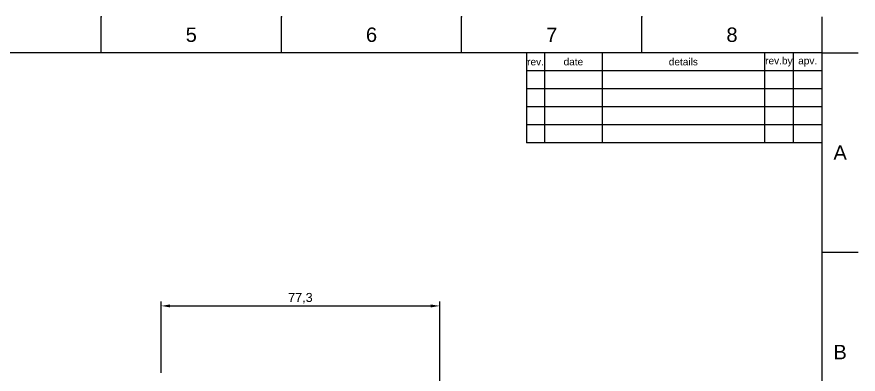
# Model space of a CAD drawing. Header units: millimetres. Extents: x 4599 to 5019, y 370 to 667.
# Drawn here: x 4785.9 to 5019.3, y 567.5 to 666.8 of the extents above; entities that cross this region are included whole.
import ezdxf

# ---------------------------------------------------------------- set-up
doc = ezdxf.new("R2010")
doc.units = ezdxf.units.MM
doc.header["$LTSCALE"] = 0.1
for name, color, linetype in [('DIM', 3, 'Continuous'), ('FORM', 7, 'Continuous'), ('TEXT', 2, 'Continuous')]:
    doc.layers.add(name, color=color, linetype=linetype)
doc.styles.get("Standard").update_dxf_attribs({"font": 'ARIAL.TTF'})
doc.dimstyles.new('ISO-25', dxfattribs={"dimtxt": 2.5, "dimasz": 2.5, "dimexe": 1.25, "dimexo": 0.625, "dimtad": 1, "dimtxsty": 'Standard', "dimcen": 2.5, "dimadec": 0, "dimazin": 0, "dimtfac": 1, "dimtmove": 0, "dimatfit": 3, "dimfxl": 1, "dimarcsym": 0})

# ---------------------------------------------------------------- blocks, each defined once
blk = doc.blocks.new('*D23')
at = {"layer": 'Defpoints', "color": 0}
for p in [(4903.22, 586.48), (4825.92, 567.28), (4903.22, 532.28)]:
    blk.add_point(p, dxfattribs=at)
at = {"layer": 'DIM', "color": 0, "lineweight": -2}
for p, q in [((4825.92, 567.9), (4825.92, 587.73)), ((4828.42, 586.48), (4900.72, 586.48)), ((4903.22, 532.9), (4903.22, 587.73))]:
    blk.add_line(p, q, dxfattribs=at)
at = {"layer": 'DIM', "color": 0}
for points in [[(4828.42, 586.89), (4828.42, 586.06), (4825.92, 586.48)], [(4900.72, 586.89), (4900.72, 586.06), (4903.22, 586.48)]]:
    blk.add_solid(points, dxfattribs=at)
at = {"layer": 'DIM', "color": 0, "insert": (4864.57, 588.6), "char_height": 2.5, "attachment_point": 5}
blk.add_mtext('77,3', dxfattribs=at)

msp = doc.modelspace()

# ---------------------------------------------------------------- linework, layer by layer
for p, q in [((4809.294, 656.764), (4809.294, 666.764)), ((4859.294, 656.764), (4859.294, 666.764)), ((4909.294, 656.764), (4909.294, 666.764)), ((4959.294, 656.764), (4959.294, 666.764)), ((5009.294, 656.764), (5009.294, 666.764)), ((5009.294, 656.764), (4609.294, 656.764)), ((5009.294, 379.764), (5009.294, 656.764)), ((5009.294, 656.764), (5019.294, 656.764)), ((5009.294, 601.364), (5019.294, 601.364))]:
    msp.add_line(p, q)
for p in [(4809.294, 666.764), (4859.294, 666.764), (4909.294, 666.764), (4959.294, 666.764)]:
    msp.add_point(p)
at = {"layer": 'FORM'}
for p, q in [((4927.294, 656.764), (4927.294, 631.764)), ((4932.294, 656.764), (4932.294, 631.764)), ((4948.294, 656.764), (4948.294, 631.764)), ((4993.294, 656.764), (4993.294, 631.764)), ((5001.294, 656.764), (5001.294, 631.764)), ((5009.294, 651.764), (4927.294, 651.764)), ((5009.294, 646.764), (4927.294, 646.764)), ((5009.294, 641.764), (4927.294, 641.764)), ((5009.294, 636.764), (4927.294, 636.764)), ((5009.294, 631.764), (4927.294, 631.764))]:
    msp.add_line(p, q, dxfattribs=at)

# ---------------------------------------------------------------- texts
at = {"char_height": 4, "attachment_point": 5}
for s, width, insert in [('5', 50, (4834.294, 661.764)), ('6', 50, (4884.294, 661.764)), ('7', 50, (4934.294, 661.764)), ('8', 50, (4984.294, 661.764)), ('A', 10, (5014.294, 629.064)), ('B', 10, (5014.294, 573.664))]:
    msp.add_mtext_dynamic_manual_height_columns(s, width=width, gutter_width=12.5, heights=[0], dxfattribs=dict(at, insert=insert))
at = {"layer": 'TEXT', "char_height": 2, "attachment_point": 5}
for s, width, insert in [('rev.', 5, (4929.794, 654.264)), ('date', 16, (4940.294, 654.264)), ('details', 45, (4970.794, 654.264)), ('rev.by', 8, (4997.294, 654.264)), ('apv.', 8, (5005.294, 654.264))]:
    msp.add_mtext_dynamic_manual_height_columns(s, width=width, gutter_width=12.5, heights=[0], dxfattribs=dict(at, insert=insert))

# ---------------------------------------------------------------- dimensions: what is measured, and where the dimension line sits
at = {"layer": 'DIM'}
dim = msp.add_linear_dim(base=(4903.222, 586.475), p1=(4825.922, 567.276), p2=(4903.222, 532.276), dimstyle='ISO-25', dxfattribs=at)
dim.commit()
dim.dimension.update_dxf_attribs({"geometry": '*D23', "text_midpoint": (4864.572, 588.603)})

doc.saveas('drawing.dxf')
